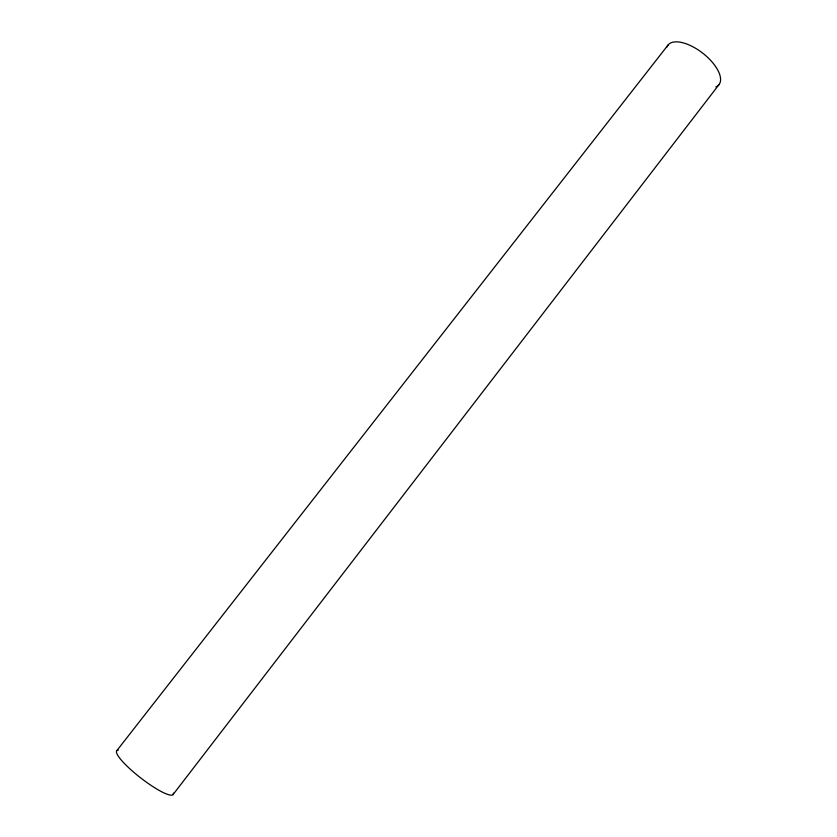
<?xml version="1.0" encoding="UTF-8"?>
<svg xmlns="http://www.w3.org/2000/svg" width="837" height="837" viewBox="0 0 837 837"><rect width="100%" height="100%" fill="white"/><g stroke="black" fill="none" stroke-linecap="round" stroke-linejoin="round"><path stroke-width="1.26" d="M173.008 794.627L719.265 84.275M116.72 750.768L668.041 45.072M667.005 46.945A32.256 14.857 37.8 0 1 704.095 54.248A32.256 14.857 37.8 0 1 715.855 86.933M173.374 793.099A35.677 6.748 37.8 0 1 140.396 777.688A35.677 6.748 37.8 0 1 118.258 750.151"/></g></svg>
